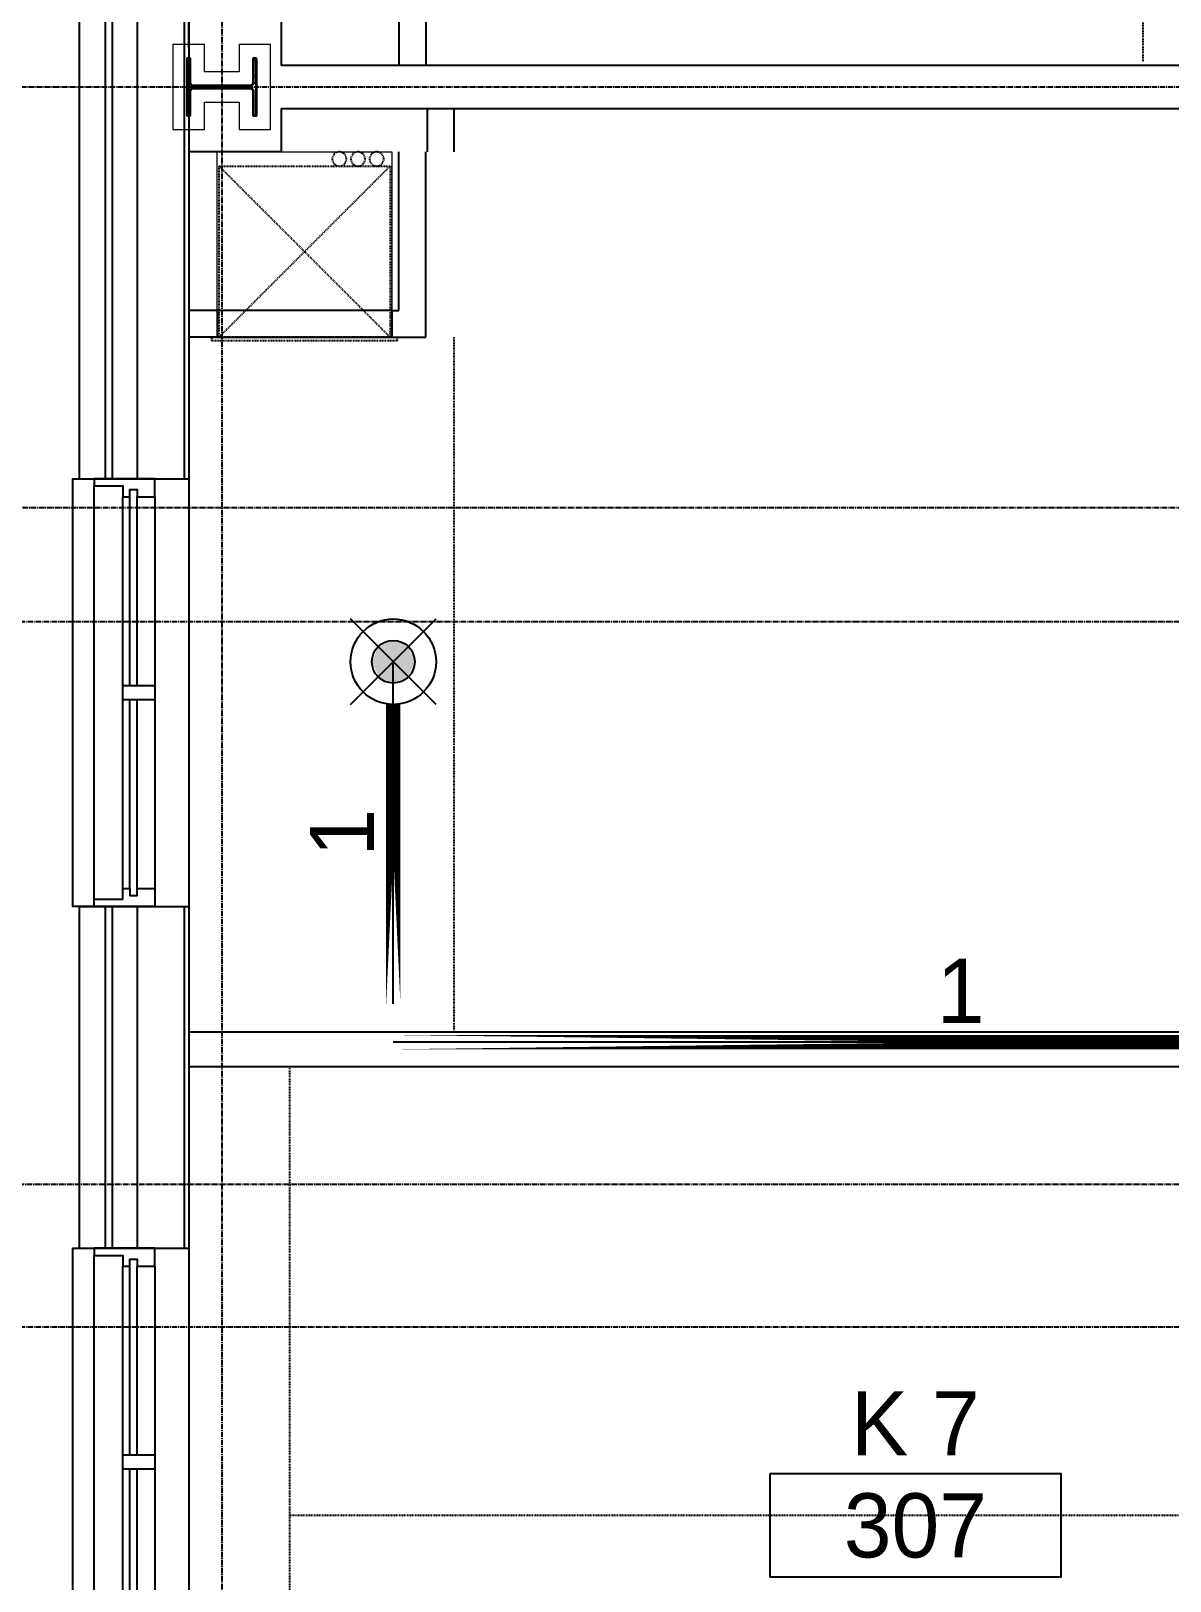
# Model space of a CAD drawing. Header units: inches. Extents: x -6955 to 13123, y -1334 to 3701.
# Drawn here: x 4742.6 to 4902.4, y 1702.9 to 1920.4 of the extents above; entities that cross this region are included whole.
import ezdxf
from ezdxf.enums import TextEntityAlignment as Align

# ---------------------------------------------------------------- set-up
doc = ezdxf.new("R2010")
doc.units = ezdxf.units.IN
doc.header["$MEASUREMENT"] = 0
doc.linetypes.add('CENTER2', pattern=[1.125, 0.75, -0.125, 0.125, -0.125])
doc.linetypes.add('HIDDEN2', pattern=[0.1875, 0.125, -0.0625])
for name, color, linetype, lineweight in [('A-Detl-Hatch', 1, 'Continuous', 18), ('A-Detl-Wide', 2, 'Continuous', 35), ('S-Detl-Hatch', 1, 'Continuous', 18)]:
    doc.layers.add(name, color=color, linetype=linetype, lineweight=lineweight)
for name, color, linetype in [('A-Door-Head', 8, 'Continuous'), ('A-Flor-Soffit', 6, 'HIDDEN2'), ('A-Glaz', 7, 'Continuous'), ('A-Glaz-Sill', 8, 'Continuous'), ('A-Grid(SmallScale)', 11, 'CENTER2'), ('A-HVAC', 6, 'HIDDEN2'), ('A-Tag-Rm(Scale)', 7, 'Continuous'), ('A-Wall-Full', 7, 'Continuous'), ('A-Wall-Hatch', 15, 'Continuous'), ('headdn', 7, 'Continuous'), ('PIPEBL', 4, 'Continuous'), ('PIPESPC', 7, 'Continuous'), ('TIDYPIPE', 7, 'Continuous')]:
    doc.layers.add(name, color=color, linetype=linetype)
doc.layers.add('G-Anno-Nplt', color=140, linetype='Continuous', lineweight=18, plot=False)
doc.styles.add('PIPE', font='PIPE.SHX')

# ---------------------------------------------------------------- blocks, each defined once
blk = doc.blocks.new('EXTERIOR WINDOW')
at = {"layer": 'A-Glaz'}
for p, q in [((3829.83, -10349.67), (3856.33, -10349.67)), ((3829.83, -10350.67), (3856.33, -10350.67)), ((3858.33, -10349.67), (3884.83, -10349.67)), ((3858.33, -10350.67), (3884.83, -10350.67)), ((3829.83, -10351.67), (3884.83, -10351.67))]:
    blk.add_line(p, q, dxfattribs=at)
for points in [[(3829.83, -10349.67), (3829.83, -10347.17), (3827.33, -10347.17), (3827.33, -10355.67), (3828.33, -10355.67), (3828.33, -10351.67), (3829.83, -10351.67), (3829.83, -10350.67), (3828.83, -10350.67), (3828.83, -10349.67), (3829.83, -10349.67)], [(3884.83, -10349.67), (3884.83, -10347.17), (3887.33, -10347.17), (3887.33, -10355.67), (3886.33, -10355.67), (3886.33, -10351.67), (3884.83, -10351.67), (3884.83, -10350.67), (3885.83, -10350.67), (3885.83, -10349.67), (3884.83, -10349.67)]]:
    blk.add_lwpolyline(points, dxfattribs=at)
blk.add_lwpolyline([(3858.33, -10347.17), (3856.33, -10347.17), (3856.33, -10351.67), (3858.33, -10351.67)], close=True, dxfattribs=at)
at = {"layer": 'A-Glaz-Sill'}
for p, q in [((3887.33, -10342.42), (3827.33, -10342.42)), ((3884.83, -10347.17), (3829.83, -10347.17)), ((3828.33, -10355.67), (3886.33, -10355.67))]:
    blk.add_line(p, q, dxfattribs=at)
blk.add_lwpolyline([(3827.33, -10355.67), (3827.33, -10358.67), (3887.33, -10358.67), (3887.33, -10355.67)], dxfattribs=at)
blk = doc.blocks.new('*U18')
at = {"layer": 'A-Detl-Hatch'}
h = blk.add_hatch(dxfattribs=at)
h.set_pattern_fill('ANSI32', color=256, scale=6, style=0)
h.set_pattern_definition([(45, (0, -4.865), (-1.591, 1.591), []), (45, (1.0607, -4.865), (-1.591, 1.591), [])])
edge = h.paths.add_edge_path()
edge.add_line((3.98, -9.73), (3.98, -9.295))
edge.add_line((3.98, -9.295), (0.645, -9.295))
edge.add_arc((0.645, -8.795), 0.5, 180, 270, ccw=False)
edge.add_line((0.145, -8.795), (0.145, -0.935))
edge.add_arc((0.645, -0.935), 0.5, 90, 180, ccw=False)
edge.add_line((0.645, -0.435), (3.98, -0.435))
edge.add_line((3.98, -0.435), (3.98, 0))
edge.add_line((3.98, 0), (-3.98, 0))
edge.add_line((-3.98, 0), (-3.98, -0.435))
edge.add_line((-3.98, -0.435), (-0.645, -0.435))
edge.add_arc((-0.645, -0.935), 0.5, 0, 90, ccw=False)
edge.add_line((-0.145, -0.935), (-0.145, -8.795))
edge.add_arc((-0.645, -8.795), 0.5, -90, 0, ccw=False)
edge.add_line((-0.645, -9.295), (-3.98, -9.295))
edge.add_line((-3.98, -9.295), (-3.98, -9.73))
edge.add_line((-3.98, -9.73), (3.98, -9.73))
at = {"color": 0, "linetype": 'ByBlock'}
blk.add_lwpolyline([(3.98, -9.73), (3.98, -9.295), (0.645, -9.295, -0.4142136), (0.145, -8.795), (0.145, -0.935, -0.4142136), (0.645, -0.435), (3.98, -0.435), (3.98, 0), (-3.98, 0), (-3.98, -0.435), (-0.645, -0.435, -0.4142136), (-0.145, -0.935), (-0.145, -8.795, -0.4142136), (-0.645, -9.295), (-3.98, -9.295), (-3.98, -9.73)], format="xyb", close=True, dxfattribs=at)
blk = doc.blocks.new('W10X33')
at = {"layer": 'S-Detl-Hatch'}
blk.add_lwpolyline([(13773.78, -7310.28), (13773.78, -7305.84), (13769.95, -7305.84), (13769.95, -7300.98), (13773.78, -7300.98), (13773.78, -7296.55), (13761.82, -7296.55), (13761.82, -7300.98), (13765.66, -7300.98), (13765.66, -7305.84), (13761.82, -7305.84), (13761.82, -7310.28)], close=True, dxfattribs=at)
at = {"layer": 'A-Detl-Wide'}
blk.add_blockref('*U18', (13767.8, -7298.55), dxfattribs=at)
blk = doc.blocks.new('Rm Tag')
blk.add_lwpolyline([(-0.2124, 0.0759), (0.2124, 0.0759), (0.2124, -0.0759), (-0.2124, -0.0759)], close=True)
for p in [(0, 0.2858), (0, 0.1493), (0, 0)]:
    blk.add_attdef('XXX', text='', height=0.0938).set_placement(p, align=Align.MIDDLE_CENTER)
blk = doc.blocks.new('King Studio 1- 05')
at = {"layer": 'A-Flor-Soffit'}
blk.add_line((104.625, 146.75), (216.455, 146.75), dxfattribs=at)
at = {"layer": 'A-Wall-Full'}
for p, q in [((214.5675, 280.625), (188.58, 280.625)), ((210.895, 267.635), (217, 267.635)), ((217, 18.363125), (217, 267.635)), ((210.895, 251.125), (217, 251.125)), ((210.895, 247.375), (217, 247.375))]:
    blk.add_line(p, q, dxfattribs=at)
at = {"layer": 'G-Anno-Nplt'}
blk.add_line((9.1175, 280.625), (214.8825, 280.625), dxfattribs=at)
blk = doc.blocks.new('dpend2')
for p, q in [((-6, -6), (6, 6)), ((6, -6), (-6, 6))]:
    blk.add_line(p, q)
for radius in [6, 3]:
    blk.add_circle((0, 0), radius)
for points in [[(0, 0), (0, 3), (-2.12, 2.14)], [(0, 0), (0, 3), (2.12, 2.14)], [(0, 0), (-3, 0), (-2.08, 2.07)], [(0, 0), (-3, 0), (-2.08, -2.07)], [(0, 0), (0, -3), (-2.12, -2.14)], [(0, 0), (3, 0), (2.08, 2.07)], [(0, 0), (3, 0), (2.08, -2.07)], [(0, 0), (0, -3), (2.12, -2.14)]]:
    blk.add_solid(points)
blk = doc.blocks.new('PIPESPC')
at = {"layer": 'PIPESPC', "style": 'PIPE', "width": 0.9}
blk.add_attdef('SIZE', text='', height=9, dxfattribs=at).set_placement((0, 4.02), align=Align.CENTER)
at = {"layer": 'PIPESPC', "style": 'PIPE', "flags": 1}
blk.add_attdef('SCHED', (25.3, 3.89), '', height=9, dxfattribs=at)
blk = doc.blocks.new('HVAC UNIT NICHE')
at = {"layer": 'A-Door-Head'}
blk.add_lwpolyline([(4, 0), (28.5, 0), (28.5, -3.75), (4, -3.75)], close=True, dxfattribs=at)
at = {"layer": 'A-HVAC'}
for p, q in [((4.25, 0), (28.25, -24)), ((4.25, -24), (28.25, 0))]:
    blk.add_line(p, q, dxfattribs=at)
for points in [[(3.25, 0), (29.25, 0), (29.25, 0.5), (3.25, 0.5)], [(4.25, -24), (28.25, -24), (28.25, 0), (4.25, 0)]]:
    blk.add_lwpolyline(points, close=True, dxfattribs=at)
for centre in [(21.13, -25), (23.75, -25), (26.36, -25)]:
    blk.add_circle(centre, 1, dxfattribs=at)
at = {"layer": 'A-Wall-Full'}
for p, q in [((4, 0), (0, 0)), ((4, -3.75), (4, 0)), ((28.5, 0), (33.25, 0)), ((28.5, -3.75), (28.5, 0)), ((33.25, 0), (33.25, -26)), ((4, -3.75), (0, -3.75)), ((28.5, -3.75), (29.5, -3.75)), ((29.5, -3.75), (29.5, -26))]:
    blk.add_line(p, q, dxfattribs=at)
at = {"layer": 'G-Anno-Nplt'}
blk.add_lwpolyline([(4, 0), (4, -26), (28.5, -26), (28.5, 0)], close=True, dxfattribs=at)

msp = doc.modelspace()

# ---------------------------------------------------------------- linework, layer by layer
at = {"layer": 'A-Flor-Soffit'}
for p, q in [((4801.9601, 1779.9523), (4801.9601, 1877.4723)), ((4778.8942, 1644.7023), (4778.8942, 1775.0773)), ((4950.712, 1712.0773), (4778.8942, 1712.0773))]:
    msp.add_line(p, q, dxfattribs=at)
at = {"layer": 'A-Grid(SmallScale)'}
for p, q in [((4769.3342, 3132.3201), (4769.3342, 1223.6428)), ((8345.3342, 1912.5773), (4537.3342, 1912.5773)), ((4561.449, 1853.5773), (8345.3342, 1853.5773)), ((4537.3342, 1837.5773), (8345.3342, 1837.5773)), ((4563.1356, 1758.5773), (8345.3342, 1758.5773)), ((4537.3342, 1738.5773), (8345.3342, 1738.5773))]:
    msp.add_line(p, q, dxfattribs=at)
at = {"layer": 'A-Wall-Full'}
for p, q in [((4749.3342, 1961.5773), (4749.3342, 1857.5773)), ((4764.7092, 1961.5773), (4764.7092, 1857.5773)), ((4777.6992, 1909.5773), (5026.9711, 1909.5773)), ((4777.6992, 1909.5773), (4777.6992, 1903.4723)), ((4798.2101, 1903.4723), (4798.2101, 1909.5773)), ((4801.9601, 1903.4723), (4801.9601, 1909.5773)), ((4777.6992, 1903.4723), (4764.7101, 1903.4723)), ((4749.3342, 1857.5773), (4764.7092, 1857.5773)), ((4749.3342, 1797.5773), (4764.7092, 1797.5773)), ((4749.3342, 1797.5773), (4749.3342, 1749.5773)), ((4764.7092, 1797.5773), (4764.7092, 1749.5773)), ((4764.7101, 1779.9523), (4907.587, 1779.9523)), ((4764.7101, 1775.0773), (4907.587, 1775.0773)), ((4749.3342, 1749.5773), (4764.7092, 1749.5773))]:
    msp.add_line(p, q, dxfattribs=at)
at = {"layer": 'A-Wall-Hatch'}
for p, q in [((4752.9592, 1961.5773), (4752.9592, 1857.5773)), ((4753.9592, 1961.5773), (4753.9592, 1857.5773)), ((4757.4592, 1961.5773), (4757.4592, 1857.5773)), ((4764.0842, 1961.5773), (4764.0842, 1857.5773)), ((4752.9592, 1797.5773), (4752.9592, 1749.5773)), ((4753.9592, 1797.5773), (4753.9592, 1749.5773)), ((4757.4592, 1797.5773), (4757.4592, 1749.5773)), ((4764.0842, 1797.5773), (4764.0842, 1749.5773))]:
    msp.add_line(p, q, dxfattribs=at)
at = {"layer": 'G-Anno-Nplt'}
msp.add_line((4764.7101, 1903.4723), (4764.7101, 1644.7023), dxfattribs=at)
for points in [[(4748.4594, 1857.5767), (4764.7092, 1857.5767), (4764.7092, 1797.5773), (4748.4594, 1797.5773)], [(4748.4594, 1749.5767), (4764.7092, 1749.5767), (4764.7092, 1689.5773), (4748.4594, 1689.5773)]]:
    msp.add_lwpolyline(points, close=True, dxfattribs=at)
at = {"layer": 'PIPEBL'}
for p, q in [((4793.4098, 1783.9119), (4793.4098, 1831.9119)), ((4952.6278, 1778.5148), (4793.4098, 1778.5148))]:
    msp.add_line(p, q, dxfattribs=at)
at = {"layer": 'TIDYPIPE', "color": 7, "const_width": 2}
for points in [[(4793.4098, 1783.9119), (4793.4098, 1825.9119)], [(4793.4098, 1778.5148), (4953.6278, 1778.5148)]]:
    msp.add_lwpolyline(points, close=True, dxfattribs=at)

# ---------------------------------------------------------------- block references
at = {"xscale": -1}
for name, p, rotation in [('King Studio 1- 05', (5045.3342, 2132.5773), 90), ('HVAC UNIT NICHE', (4764.7101, 1877.4723), 180), ('EXTERIOR WINDOW', (15107.1323, -2029.7517), 270), ('EXTERIOR WINDOW', (15107.1323, -2137.7517), 270)]:
    msp.add_blockref(name, p, dxfattribs=dict(at, rotation=rotation))
at = {"rotation": 90}
msp.add_blockref('W10X33', (-2534.0786, -11855.2235), dxfattribs=at)
at = {"layer": 'A-Tag-Rm(Scale)'}
ref = msp.add_blockref('Rm Tag', (4866.6657, 1710.6936), dxfattribs=dict(at, xscale=96, yscale=96, zscale=96))
ref.add_attrib('XXX', 'K 7', dxfattribs={"layer": '0', "height": 9}).set_placement((4866.6657, 1725.0245), align=Align.MIDDLE_CENTER)
ref.add_attrib('XXX', '307', dxfattribs={"layer": '0', "height": 9}).set_placement((4866.6657, 1710.6936), align=Align.MIDDLE_CENTER)
at = {"layer": 'headdn'}
msp.add_blockref('dpend2', (4793.4098, 1831.9119), dxfattribs=at)
at = {"layer": 'PIPESPC'}
ref = msp.add_blockref('PIPESPC', (4793.4098, 1807.9119), dxfattribs=dict(at, rotation=90))
ref.add_attrib('SIZE', '1', dxfattribs={"color": 0, "height": 9, "rotation": 90, "style": 'PIPE'}).set_placement((4793.4098, 1807.9119), align=Align.BOTTOM_CENTER)
ref = msp.add_blockref('PIPESPC', (4873.0188, 1778.5148), dxfattribs=at)
ref.add_attrib('SIZE', '1', dxfattribs={"color": 0, "height": 9, "style": 'PIPE'}).set_placement((4873.0188, 1778.5148), align=Align.BOTTOM_CENTER)

doc.saveas('drawing.dxf')
